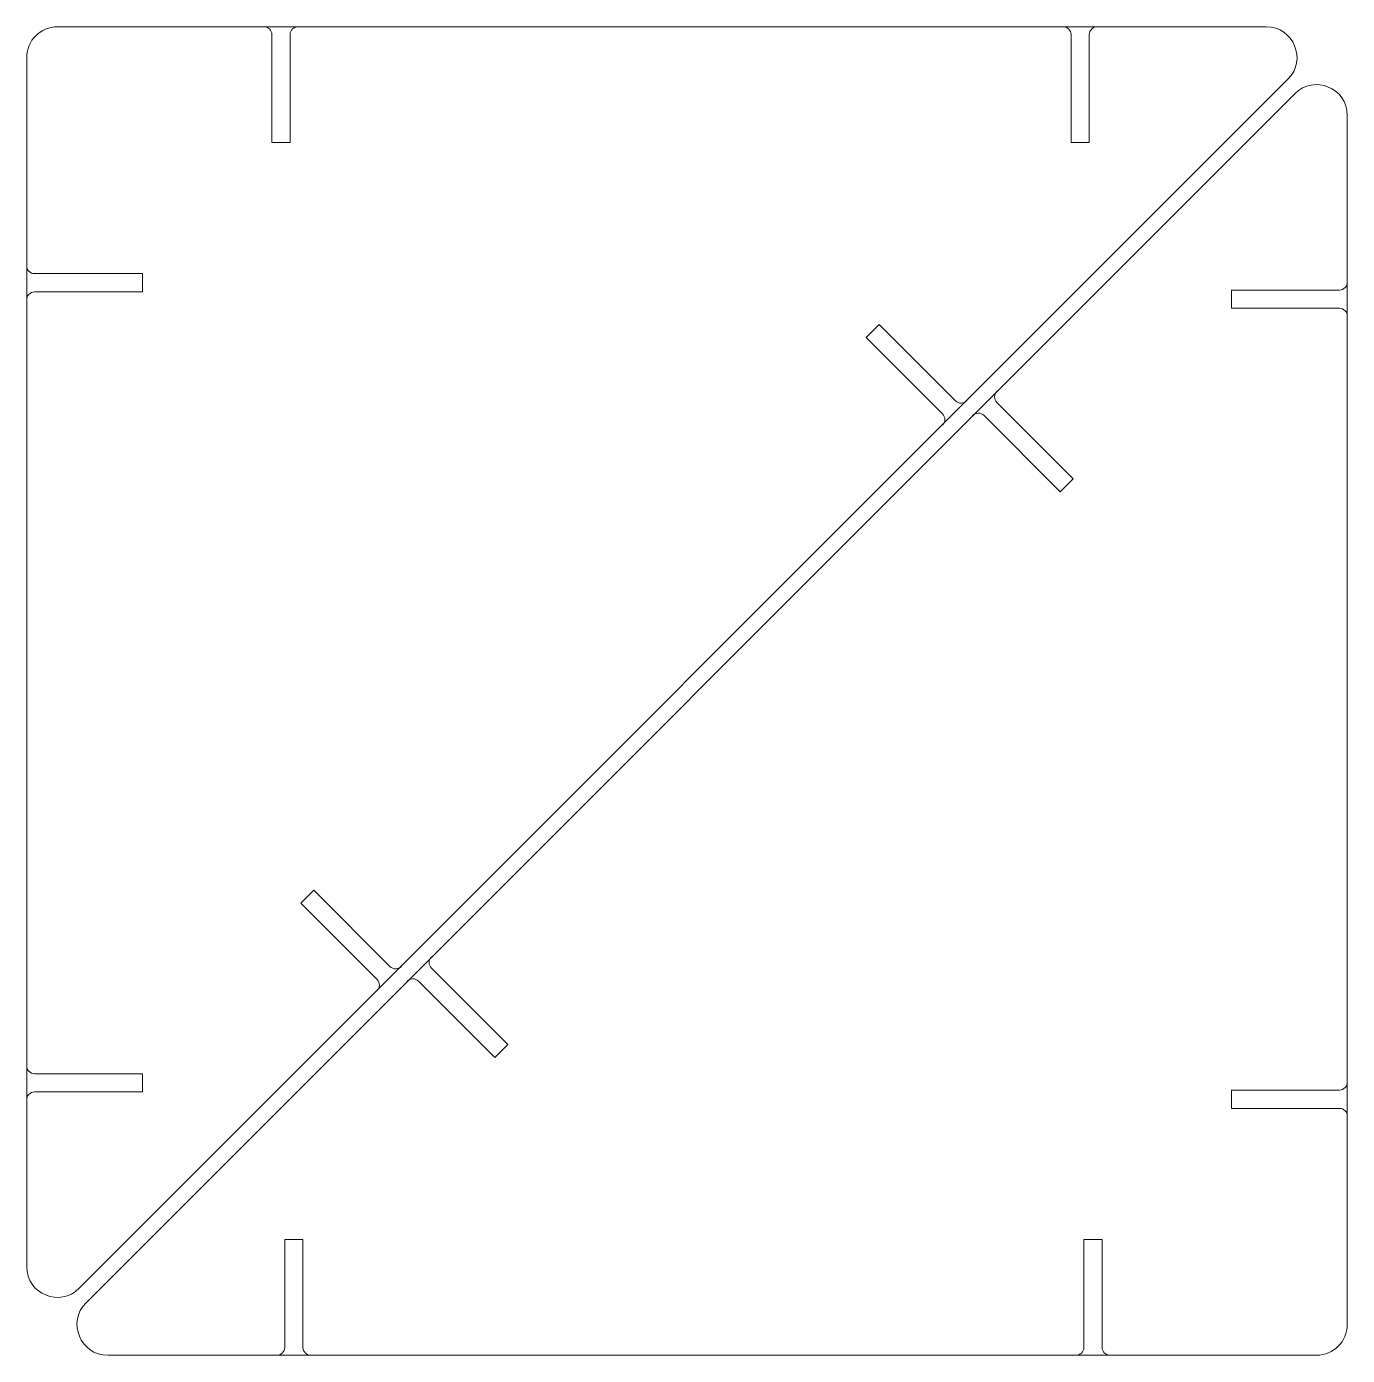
# Model space of a CAD drawing. Header units: inches. Extents: x -2.7 to 14.4, y -12.7 to 4.5.
import ezdxf

# ---------------------------------------------------------------- set-up
doc = ezdxf.new("R2010")
doc.units = ezdxf.units.IN
doc.header["$MEASUREMENT"] = 0
doc.layers.add('Layer 2', color=7, linetype='Continuous')

# ---------------------------------------------------------------- blocks, each defined once
blk = doc.blocks.new('block 4')
at = {"layer": 'Layer 2', "color": 240, "lineweight": 5, "true_color": 0xed1c24}
blk.add_open_spline([(-2.713, -11.573), (-2.713, -11.573), (-2.713, 4.068), (-2.713, 4.068), (-2.713, 4.288), (-2.534, 4.466), (-2.315, 4.466), (-2.315, 4.466), (13.327, 4.466), (13.327, 4.466), (13.681, 4.466), (13.859, 4.038), (13.608, 3.787), (13.608, 3.787), (-2.033, -11.854), (-2.033, -11.854), (-2.284, -12.105), (-2.713, -11.928), (-2.713, -11.573)], degree=3, knots=[0, 0, 0, 0, 1, 1, 1, 2, 2, 2, 3, 3, 3, 4, 4, 4, 5, 5, 5, 6, 6, 6, 6], dxfattribs=at)
blk = doc.blocks.new('block 3')
at = {"layer": 'Layer 2'}
blk.add_blockref('block 4', (0, 0), dxfattribs=at)
blk = doc.blocks.new('block 2')
at = {"layer": 'Layer 2'}
blk.add_blockref('block 3', (0, 0), dxfattribs=at)
blk = doc.blocks.new('block 7')
at = {"layer": 'Layer 2', "color": 240, "lineweight": 5, "true_color": 0xed1c24}
blk.add_open_spline([(14.376, 3.319), (14.376, 3.319), (14.376, -12.322), (14.376, -12.322), (14.376, -12.542), (14.198, -12.72), (13.978, -12.72), (13.978, -12.72), (-1.664, -12.72), (-1.664, -12.72), (-2.018, -12.72), (-2.196, -12.292), (-1.945, -12.041), (-1.945, -12.041), (13.696, 3.6), (13.696, 3.6), (13.947, 3.851), (14.376, 3.674), (14.376, 3.319)], degree=3, knots=[0, 0, 0, 0, 1, 1, 1, 2, 2, 2, 3, 3, 3, 4, 4, 4, 5, 5, 5, 6, 6, 6, 6], dxfattribs=at)
blk = doc.blocks.new('block 6')
at = {"layer": 'Layer 2'}
blk.add_blockref('block 7', (0, 0), dxfattribs=at)
blk = doc.blocks.new('block 5')
at = {"layer": 'Layer 2'}
blk.add_blockref('block 6', (0, 0), dxfattribs=at)

msp = doc.modelspace()

# ---------------------------------------------------------------- linework, layer by layer
at = {"layer": 'Layer 2', "color": 240, "lineweight": 5, "true_color": 0xed1c24}
for points in [[(0.802, 4.466), (0.744, 4.468), (0.696, 4.422), (0.696, 4.365), (0.696, 4.365), (0.696, 2.969), (0.696, 2.969), (0.696, 2.969), (0.46, 2.969), (0.46, 2.969), (0.46, 2.969), (0.46, 4.365), (0.46, 4.365), (0.46, 4.422), (0.412, 4.468), (0.355, 4.466)], [(11.143, 4.466), (11.085, 4.468), (11.037, 4.422), (11.037, 4.365), (11.037, 4.365), (11.037, 2.969), (11.037, 2.969), (11.037, 2.969), (10.801, 2.969), (10.801, 2.969), (10.801, 2.969), (10.801, 4.365), (10.801, 4.365), (10.801, 4.422), (10.753, 4.468), (10.696, 4.466)], [(-2.713, 1.377), (-2.715, 1.319), (-2.669, 1.272), (-2.611, 1.272), (-2.611, 1.272), (-1.216, 1.272), (-1.216, 1.272), (-1.216, 1.272), (-1.216, 1.035), (-1.216, 1.035), (-1.216, 1.035), (-2.611, 1.035), (-2.611, 1.035), (-2.669, 1.035), (-2.715, 0.987), (-2.713, 0.93)], [(14.376, 0.718), (14.378, 0.776), (14.332, 0.824), (14.274, 0.824), (14.274, 0.824), (12.879, 0.824), (12.879, 0.824), (12.879, 0.824), (12.879, 1.06), (12.879, 1.06), (12.879, 1.06), (14.274, 1.06), (14.274, 1.06), (14.332, 1.06), (14.378, 1.108), (14.376, 1.165)], [(9.136, -0.687), (9.178, -0.648), (9.179, -0.581), (9.138, -0.541), (9.138, -0.541), (8.152, 0.446), (8.152, 0.446), (8.152, 0.446), (8.319, 0.613), (8.319, 0.613), (8.319, 0.613), (9.306, -0.374), (9.306, -0.374), (9.346, -0.414), (9.413, -0.413), (9.452, -0.371)], [(9.844, -0.249), (9.802, -0.288), (9.801, -0.355), (9.842, -0.396), (9.842, -0.396), (10.828, -1.382), (10.828, -1.382), (10.828, -1.382), (10.661, -1.549), (10.661, -1.549), (10.661, -1.549), (9.675, -0.563), (9.675, -0.563), (9.634, -0.522), (9.567, -0.523), (9.528, -0.565)], [(1.819, -8.005), (1.861, -7.966), (1.862, -7.899), (1.821, -7.858), (1.821, -7.858), (0.835, -6.872), (0.835, -6.872), (0.835, -6.872), (1.002, -6.705), (1.002, -6.705), (1.002, -6.705), (1.988, -7.691), (1.988, -7.691), (2.029, -7.732), (2.096, -7.731), (2.135, -7.689)], [(2.527, -7.567), (2.485, -7.606), (2.484, -7.673), (2.525, -7.713), (2.525, -7.713), (3.511, -8.7), (3.511, -8.7), (3.511, -8.7), (3.344, -8.867), (3.344, -8.867), (3.344, -8.867), (2.358, -7.88), (2.358, -7.88), (2.317, -7.84), (2.25, -7.841), (2.211, -7.883)], [(-2.713, -8.972), (-2.715, -9.03), (-2.669, -9.078), (-2.611, -9.078), (-2.611, -9.078), (-1.216, -9.078), (-1.216, -9.078), (-1.216, -9.078), (-1.216, -9.314), (-1.216, -9.314), (-1.216, -9.314), (-2.611, -9.314), (-2.611, -9.314), (-2.669, -9.314), (-2.715, -9.362), (-2.713, -9.419)], [(14.376, -9.631), (14.378, -9.573), (14.332, -9.526), (14.274, -9.526), (14.274, -9.526), (12.879, -9.526), (12.879, -9.526), (12.879, -9.526), (12.879, -9.289), (12.879, -9.289), (12.879, -9.289), (14.274, -9.289), (14.274, -9.289), (14.332, -9.289), (14.378, -9.241), (14.376, -9.184)], [(0.52, -12.72), (0.578, -12.722), (0.626, -12.676), (0.626, -12.619), (0.626, -12.619), (0.626, -11.223), (0.626, -11.223), (0.626, -11.223), (0.862, -11.223), (0.862, -11.223), (0.862, -11.223), (0.862, -12.619), (0.862, -12.619), (0.862, -12.676), (0.91, -12.722), (0.967, -12.72)], [(10.861, -12.72), (10.919, -12.722), (10.967, -12.676), (10.967, -12.619), (10.967, -12.619), (10.967, -11.223), (10.967, -11.223), (10.967, -11.223), (11.203, -11.223), (11.203, -11.223), (11.203, -11.223), (11.203, -12.619), (11.203, -12.619), (11.203, -12.676), (11.251, -12.722), (11.308, -12.72)]]:
    msp.add_open_spline(points, degree=3, knots=[0, 0, 0, 0, 1, 1, 1, 2, 2, 2, 3, 3, 3, 4, 4, 4, 5, 5, 5, 5], dxfattribs=at)

# ---------------------------------------------------------------- block references
at = {"layer": 'Layer 2'}
for name in ['block 2', 'block 5']:
    msp.add_blockref(name, (0, 0), dxfattribs=at)

doc.saveas('drawing.dxf')
